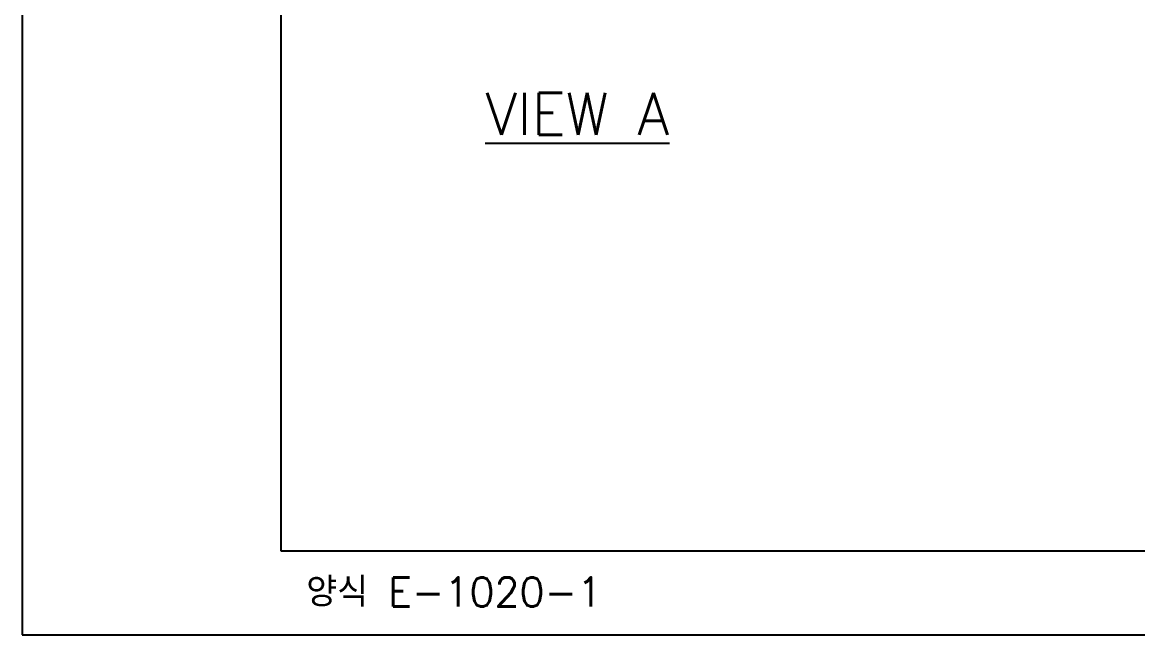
# Model space of a CAD drawing. Extents: x -5628 to -5208, y -2139 to -1842.
# Drawn here: x -5627.8 to -5494.2, y -2138.6 to -2065.2 of the extents above; entities that cross this region are included whole.
import ezdxf

# ---------------------------------------------------------------- set-up
doc = ezdxf.new("R2010")
doc.units = 0
doc.header["$LTSCALE"] = 7
doc.layers.get('0').update_dxf_attribs({"color": 2, "linetype": 'CONTINUOUS'})
for name, color, linetype in [('D', 2, 'CONTINUOUS'), ('DWG', 7, 'CONTINUOUS'), ('TXT', 4, 'CONTINUOUS')]:
    doc.layers.add(name, color=color, linetype=linetype)
doc.styles.add('GHS', font='ROMANS.shx', dxfattribs={"bigfont": 'GHS.shx'})

# ---------------------------------------------------------------- blocks, each defined once
blk = doc.blocks.new('BORDER')
for p, q in [((0, 1), (0, 0)), ((0, 0), (1, 0))]:
    blk.add_line(p, q)

msp = doc.modelspace()

# ---------------------------------------------------------------- linework, layer by layer
at = {"layer": 'TXT'}
for p, q in [((-5596.81, -2128.64), (-5596.81, -1854.64)), ((-5218.81, -2128.64), (-5596.81, -2128.64))]:
    msp.add_line(p, q, dxfattribs=at)

# ---------------------------------------------------------------- block references
at = {"xscale": 420, "yscale": 297, "zscale": 420}
msp.add_blockref('BORDER', (-5627.81, -2138.64), dxfattribs=at)

# ---------------------------------------------------------------- texts
at = {"layer": 'D', "color": 7, "style": 'GHS'}
msp.add_text('%%UVIEW A', height=5, dxfattribs=at).set_placement((-5572.34, -2078.68))
at = {"layer": 'DWG', "style": 'GHS'}
msp.add_text('양식 E-1020-1', height=3.5, dxfattribs=at).set_placement((-5593.79, -2135.27))

doc.saveas('drawing.dxf')
